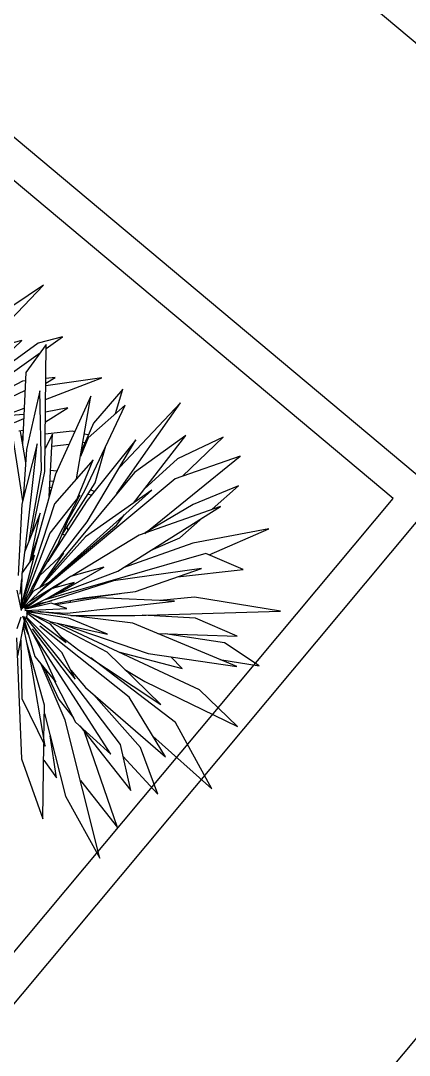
# Model space of a CAD drawing. Header units: millimetres. Extents: x 496 to 139339, y -41630 to 84383.
# Drawn here: x 48074 to 48662, y 17154 to 18717 of the extents above; entities that cross this region are included whole.
import ezdxf

# ---------------------------------------------------------------- set-up
doc = ezdxf.new("R2010")
doc.units = ezdxf.units.MM
doc.layers.add('zelen', color=69, linetype='Continuous')
doc.layers.add('мебель', color=44, linetype='Continuous', lineweight=25)
doc.layers.add('территория', color=74, linetype='Continuous', lineweight=25)

# ---------------------------------------------------------------- blocks, each defined once
blk = doc.blocks.new('p4')
at = {"color": 1, "linetype": 'Continuous'}
for p, q in [((2.5, 210.8), (138.1, 353.6)), ((138.1, 353.6), (76.9, 312.5)), ((131.9, 284.3), (58.2, 230.9)), ((69.5, 246.9), (112.5, 287.6)), ((112.5, 287.6), (77.4, 278.6)), ((160.9, 292.1), (131.9, 284.3)), ((141.4, 278.1), (160.9, 292.1)), ((98.6, 247.4), (134.6, 273.2)), ((141.4, 282.6), (117.2, 249.3)), ((139.8, 131.5), (141.4, 282.6)), ((117.2, 249.3), (113.2, 164)), ((113.3, 239.1), (85.7, 224.8)), ((116.7, 239.5), (113.3, 239.1)), ((140.7, 217.1), (207.8, 243.1)), ((140.9, 236.6), (152, 243.4)), ((207.8, 243.1), (140.9, 233.5)), ((152, 243.4), (141, 242.2)), ((116.2, 228), (90.5, 215.5)), ((133.7, 227.5), (118, 157.6)), ((135.7, 133.1), (133.7, 227.5)), ((232.7, 229.4), (198, 189.1)), ((224.1, 200.4), (232.7, 229.4)), ((194.8, 221.3), (152.5, 128.3)), ((177.6, 122.6), (194.8, 221.3)), ((187.9, 109.4), (235.6, 210.5)), ((235.6, 210.5), (191.4, 171.5)), ((225.7, 105.3), (301.6, 213.3)), ((301.6, 213.3), (229.1, 136.5)), ((98.1, 200.5), (115.2, 207.1)), ((114.8, 199.4), (99.3, 198)), ((140.4, 190.8), (167.2, 207.3)), ((167.2, 207.3), (140.6, 202.3)), ((113.6, 96.5), (98.1, 196.9)), ((103.5, 189.9), (114.6, 194.6)), ((198, 189.1), (183.3, 155.1)), ((108.6, 179.8), (114, 180.8)), ((117, 142.3), (110.6, 179)), ((113.5, 170.2), (111.4, 174.2)), ((113.6, 173.1), (112.1, 173)), ((148.9, 176), (140.1, 159)), ((172.5, 179.5), (140.3, 176)), ((145.1, 101.6), (148.9, 176)), ((175.4, 178.8), (172.5, 179.5)), ((191.9, 175), (186.9, 176.1)), ((245.4, 93.7), (307.8, 174.5)), ((307.8, 174.5), (246.9, 130.3)), ((130.6, 164.4), (112.5, 92.4)), ((116.2, 36.7), (130.6, 164.4)), ((140.1, 160.9), (141.2, 161)), ((148.2, 161.8), (168.8, 164.1)), ((191.4, 171.5), (182.3, 149.4)), ((185.1, 165.9), (188.1, 166.2)), ((248.5, 169.2), (190.1, 96.9)), ((190.4, 71.3), (248.5, 169.2)), ((199.7, 118.1), (212.7, 162.1)), ((216.3, 169.3), (216.1, 169.3)), ((216.1, 169.3), (216.3, 169.3)), ((352.6, 172.2), (298, 146.5)), ((304.2, 126), (352.6, 172.2)), ((118, 157.6), (114.1, 98.5)), ((259, 57.7), (372.8, 149.9)), ((372.8, 149.9), (295.2, 122.8)), ((197.6, 145.2), (151.5, 93)), ((178.3, 98.9), (197.6, 145.2)), ((298, 146.5), (258.1, 110.2)), ((121.1, 49.2), (135.7, 133.1)), ((124.2, 56.8), (139.8, 131.5)), ((152.5, 128.3), (124.4, 27.5)), ((246.9, 130.3), (138.7, 0.1)), ((153.9, 131.9), (146.7, 132.5)), ((154, 131.6), (153.9, 131.9)), ((295.2, 122.8), (132, -13.5)), ((145.6, 112.7), (148, 112.3)), ((150, 119.5), (146, 120.1)), ((160.1, 55.6), (199.7, 118.1)), ((370.8, 114.2), (316.8, 92.2)), ((339.3, 86.4), (370.8, 114.2)), ((113.8, -27.9), (181.7, 103.2)), ((144.1, -1.3), (267.6, 109.3)), ((145.5, 109.5), (147.1, 108.8)), ((181.7, 103.2), (145.9, 58)), ((168, 74.4), (187.9, 109.4)), ((267.6, 109.3), (188.3, 53.5)), ((191.2, 104.6), (195.7, 103.8)), ((198.8, 107.6), (194.3, 109.6)), ((112.5, 92.4), (107.9, 7.6)), ((151.5, 93), (113.8, -21.2)), ((190.1, 96.9), (143.3, 24.2)), ((155.4, 44.3), (173.3, 87.1)), ((226.9, 12.5), (349.2, 89.9)), ((349.2, 89.9), (252.5, 55.4)), ((316.8, 92.2), (259.5, 58.2)), ((134.1, 81.8), (115.7, 35.4)), ((122.4, 24.6), (134.1, 81.8)), ((225.6, 68), (234.8, 80)), ((301, 52.5), (328.4, 76.7)), ((144.7, -1), (225.6, 68)), ((158.4, 30.4), (190.4, 71.3)), ((166.1, 65), (167.4, 61.6)), ((407.2, 63.3), (316.3, 45.9)), ((335.7, 32.2), (407.2, 63.3)), ((145.9, 58), (112.6, -28.8)), ((123.1, 27.9), (132.5, 56.4)), ((130.8, 51.4), (131, 51.2)), ((188.3, 53.5), (133.8, -7.1)), ((163.4, 55.4), (160.8, 56.6)), ((252.5, 55.4), (171.3, 6.4)), ((266.6, 37.6), (301, 52.5)), ((124.8, -6.6), (155.4, 44.3)), ((126.6, 38.6), (127.7, 39.3)), ((128.1, 40.7), (127.2, 40.3)), ((127.5, 38.5), (127.2, 39)), ((127.5, 38.5), (127.2, 39)), ((153.1, 40.5), (153.7, 40.3)), ((316.3, 45.9), (233.3, 16.6)), ((111.3, -31), (127.4, 31.7)), ((127.4, 31.7), (112.4, 10.4)), ((115.7, 35.4), (112.9, 11.2)), ((124.5, 32.1), (125.5, 31.4)), ((124.5, 32.1), (125.5, 31.4)), ((133.7, -7.1), (162.3, 34)), ((162.3, 34), (133.8, 7.7)), ((331.8, 33.9), (138.7, -21.7)), ((376.3, 14.6), (331.8, 33.9)), ((152, -15.5), (226.9, 12.5)), ((154.8, -14.3), (210.2, 17.3)), ((210.2, 17.3), (170.3, 6.2)), ((326.5, 15.8), (221.9, 1.3)), ((247.9, -11.7), (326.5, 15.8)), ((298.2, 5.9), (376.3, 14.6)), ((112.1, 3.5), (110, -14.9)), ((112.4, 10.4), (111.7, -31.5)), ((221.9, 1.3), (117.1, -32.2)), ((133.8, 7.7), (119, -21.5)), ((165.9, 3.1), (121.5, -23.7)), ((143.9, -2), (154.3, 5.2)), ((170.3, 6.2), (149.7, -7.8)), ((112, -34.3), (106.9, -10)), ((125.6, -11.7), (111.6, -32.6)), ((112, -32.8), (145.3, -0.6)), ((148.7, -8.1), (116.3, -32.1)), ((145.3, -0.6), (125.6, -11.7)), ((138, -8.5), (135.2, -10.4)), ((143.6, -19.3), (174.6, -0.9)), ((174.6, -0.9), (148.7, -8.1)), ((186.2, -19.2), (247.9, -11.7)), ((112.1, -27.6), (114.5, -23.7)), ((142.3, -12.8), (115.5, -30.9)), ((115.6, -24.4), (116.9, -22.7)), ((116.6, -32.5), (143.6, -19.3)), ((128.7, -26.6), (147.6, -22.5)), ((142.7, -19.8), (154.8, -14.3)), ((150.4, -26.4), (186.2, -19.2)), ((204.1, -19.1), (153.3, -27.4)), ((166.3, -37.2), (294.6, -23.2)), ((170.1, -22.5), (169.7, -24.7)), ((177.5, -21), (229.6, -13.9)), ((294.6, -23.2), (204.1, -19.1)), ((318.2, -18.3), (277.4, -22.4)), ((421, -34.9), (318.2, -18.3)), ((111.7, -29.2), (111.7, -31.1)), ((111.9, -28.5), (113.8, -29.3)), ((112.3, -28.6), (113, -27.7)), ((112.3, -28.6), (112.8, -28.1)), ((112.7, -28.3), (112.6, -28.3)), ((113.1, -29), (113.6, -28.6)), ((113.2, -29), (113.2, -28.9)), ((114.3, -26.9), (114.8, -26.4)), ((114.9, -30), (116.8, -32.8)), ((115.8, -30.7), (115, -30.1)), ((115.5, -29.5), (118.7, -28.8)), ((115.9, -29.1), (121.1, -27.1)), ((115.9, -34.1), (166, -31.7)), ((147.5, -25.4), (116.1, -33)), ((116.1, -31.8), (117.7, -31.1)), ((116.9, -31.6), (116.7, -31.5)), ((116.9, -32.8), (116.7, -32.7)), ((116.8, -29.2), (118.4, -29)), ((117, -31.6), (116.8, -31.5)), ((117.6, -34), (118.4, -35.2)), ((117.8, -32), (117.7, -32)), ((117.9, -36.4), (165.3, -72.4)), ((118.4, -31.8), (118, -31.8)), ((118.1, -34.8), (166.3, -37.2)), ((146.5, -50.6), (118.3, -35.8)), ((118.4, -35.2), (118.4, -35.9)), ((118.4, -35.2), (119.1, -35.7)), ((167.9, -43.2), (118.4, -35.6)), ((118.4, -36.8), (118.4, -41)), ((123.9, -36.5), (120.9, -34.9)), ((125.9, -27.9), (133.9, -26.9)), ((244.6, -49.1), (131.8, -35.5)), ((144.3, -36.1), (140.8, -36.4)), ((166, -31.7), (147.5, -25.4)), ((154.4, -25.6), (154.1, -27.2)), ((247.2, -40.1), (421, -34.9)), ((111.2, -42.1), (106.4, -56.2)), ((107.4, -88.3), (115.5, -46.5)), ((115.5, -46.5), (113.7, -40.9)), ((133.5, -76.6), (114.7, -41.5)), ((115, -49.2), (118.8, -58.5)), ((115.1, -48.7), (117, -52.3)), ((115.4, -47), (127.9, -89.2)), ((117.1, -42.8), (116.2, -44.3)), ((116.6, -42.1), (175.8, -115.9)), ((160.6, -84.6), (117.2, -41.2)), ((118.4, -41), (117.8, -41.8)), ((121.6, -37.5), (147.5, -47.9)), ((214.3, -84), (146.3, -48.3)), ((147.5, -47.9), (214.7, -62.5)), ((214.7, -62.5), (167.9, -43.2)), ((170.8, -40.1), (247.2, -40.1)), ((368.8, -101), (244.6, -49.1)), ((319.4, -43.5), (255.9, -39.8)), ((369.4, -64.8), (319.4, -43.5)), ((123.1, -95.9), (114.2, -53)), ((120.2, -63.2), (114.7, -50.5)), ((114.7, -50.5), (119.4, -60.6)), ((118.8, -58.5), (114.9, -49.5)), ((218.4, -205.6), (124.3, -59.4)), ((229.9, -193.7), (125, -56.2)), ((240.5, -137.3), (133.8, -52.9)), ((165.3, -72.4), (146.5, -50.6)), ((324.2, -128.9), (155, -49.5)), ((164.1, -51.5), (263.2, -85.6)), ((274.4, -61.6), (369.4, -64.8)), ((105.9, -66.7), (111.9, -210.8)), ((111, -69.7), (112.2, -138.9)), ((139.3, -146.9), (118.3, -72.6)), ((159.5, -65.7), (180.5, -81.3)), ((354, -72.9), (283.2, -61.9)), ((395.4, -100.2), (354, -72.9)), ((152.8, -119.5), (133.5, -76.6)), ((175.8, -115.9), (160.6, -84.6)), ((180.5, -81.3), (278.1, -146.2)), ((278.1, -146.2), (214.3, -84)), ((227.5, -83.5), (303.7, -103.3)), ((263.2, -85.6), (368.8, -101)), ((140, -195.9), (123.1, -95.9)), ((127.9, -89.2), (152.8, -119.5)), ((164.2, -164.9), (135.4, -98.3)), ((295.5, -167.5), (194.5, -90.6)), ((303.7, -103.3), (290.2, -89.5)), ((348.5, -92.5), (395.4, -100.2)), ((139.1, -102.8), (156.5, -140.3)), ((170.8, -105.5), (188.3, -126)), ((235.1, -104.4), (259.1, -118.9)), ((150, -116.2), (176.5, -167.2)), ((259.1, -118.9), (369.5, -172.4)), ((188.3, -126), (283.8, -208.7)), ((254, -197.4), (197.7, -134.2)), ((369.5, -172.4), (324.2, -128.9)), ((112.2, -138.9), (140, -195.9)), ((138.7, -188.2), (139.3, -146.9)), ((156.5, -140.3), (173.9, -162.3)), ((283.8, -208.7), (240.5, -137.3)), ((139.2, -156.8), (164.6, -255.6)), ((205.5, -329.2), (164.2, -164.9)), ((176.5, -167.2), (218.4, -205.6)), ((181.4, -171.7), (242.3, -248.7)), ((339, -246.7), (295.5, -167.5)), ((153.6, -233.6), (146.1, -183.7)), ((226.3, -292.9), (187, -178.9)), ((268.8, -184.1), (339, -246.7)), ((137.4, -282.4), (138.6, -193.1)), ((242.3, -248.7), (229.9, -193.7)), ((233, -207.7), (274.6, -253.2)), ((274.6, -253.2), (254, -197.4)), ((111.9, -210.8), (137.4, -282.4)), ((138.4, -212.5), (153.6, -233.6)), ((182.3, -236.9), (226.3, -292.9)), ((164.6, -255.6), (205.5, -329.2))]:
    blk.add_line(p, q, dxfattribs=at)

msp = doc.modelspace()

# ---------------------------------------------------------------- linework, layer by layer
at = {"layer": 'мебель'}
for points in [[(47955.6, 19283.4), (49259.4, 18192.5), (49451.9, 18422.5), (48148.1, 19513.5), (47955.6, 19283.4)], [(48423.5, 16414.4), (49514.5, 17718.2), (49284.4, 17910.7), (48193.5, 16606.9), (48423.5, 16414.4)]]:
    msp.add_lwpolyline(points, dxfattribs=at)
at = {"layer": 'территория'}
for points in [[(47864.8, 18707.4), (47158.9, 17863.8), (48002.5, 17157.9), (48708.4, 18001.5)], [(47871.1, 18637), (47229.3, 17870.1), (47996.2, 17228.3), (48638, 17995.3)]]:
    msp.add_lwpolyline(points, close=True, dxfattribs=at)

# ---------------------------------------------------------------- block references
at = {"layer": 'zelen', "xscale": 1.268164555402169, "yscale": 1.268164555402169, "zscale": 1.268164555402169}
msp.add_blockref('p4', (47933.7, 17869.2), dxfattribs=at)

doc.saveas('drawing.dxf')
